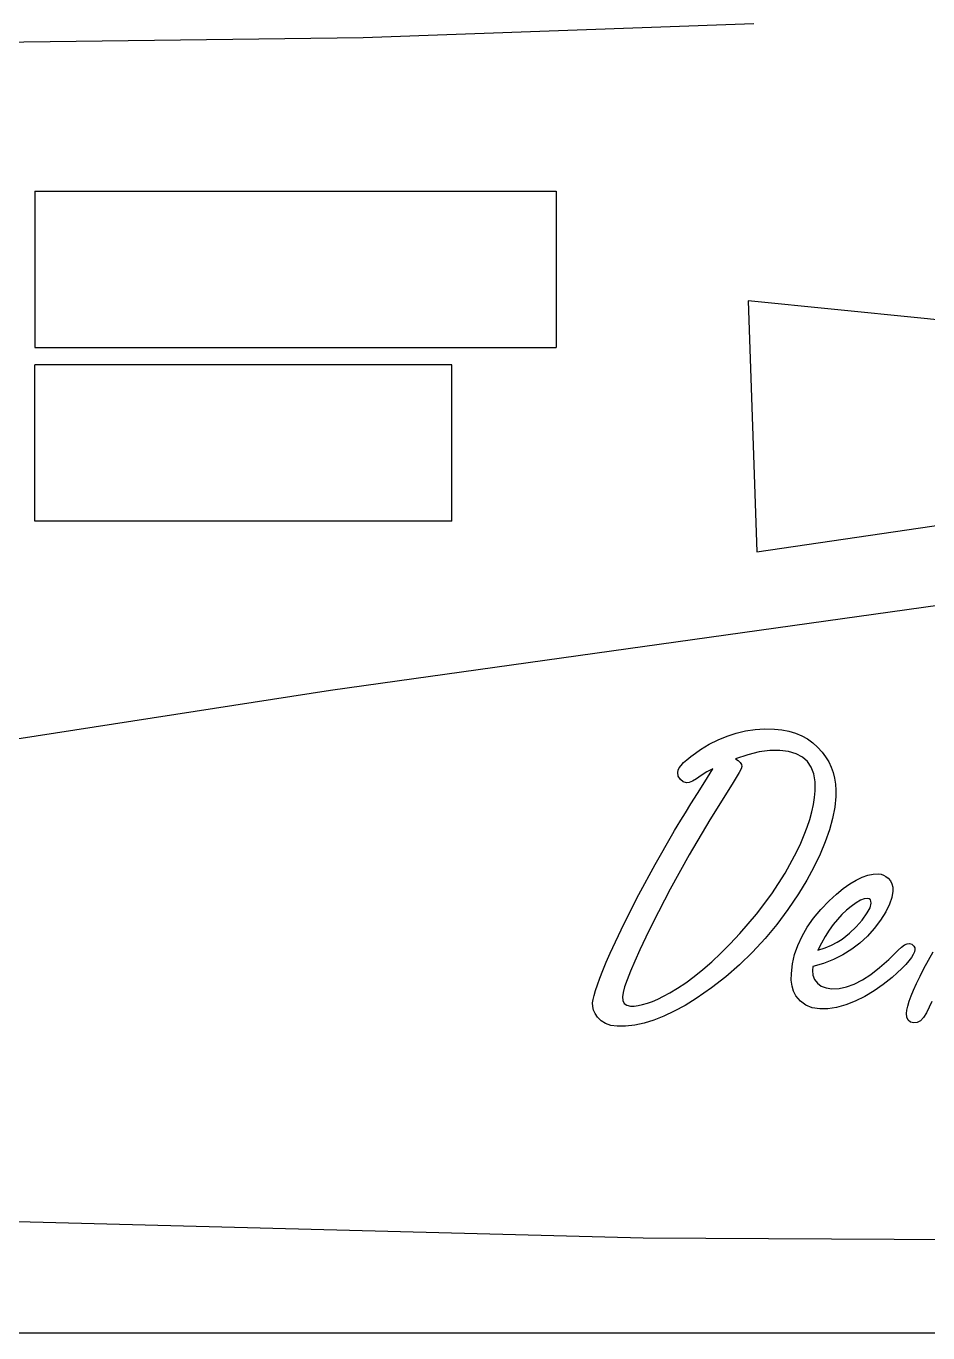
# Model space of a CAD drawing. Extents: x 0 to 1200, y 0 to 400.
# Drawn here: x 375 to 548, y -0.1 to 250.7 of the extents above; entities that cross this region are included whole.
import ezdxf

# ---------------------------------------------------------------- set-up
doc = ezdxf.new("R2010")
doc.units = 0
doc.header["$MEASUREMENT"] = 0
doc.layers.add('SLD-0', color=179, linetype='Continuous')

msp = doc.modelspace()

# ---------------------------------------------------------------- linework, layer by layer
at = {"layer": 'SLD-0', "color": 179, "linetype": 'Continuous'}
for p, q in [((439.634719, 248.497099), (514.618023, 251.192433)), ((364.609651, 247.547389), (439.634719, 248.497099)), ((376.661328, 218.991949), (476.661328, 218.991949)), ((376.661328, 218.991949), (376.661328, 188.991949)), ((476.661328, 218.991949), (476.661328, 188.991949)), ((513.498883, 197.943084), (515.178664, 149.840447)), ((546.650993, 194.665417), (513.498883, 197.943084)), ((579.796098, 191.317666), (546.650993, 194.665417)), ((376.661328, 188.991949), (476.661328, 188.991949)), ((456.661328, 185.710215), (376.661328, 185.710215)), ((376.661328, 155.710215), (376.661328, 185.710215)), ((456.661328, 155.710215), (456.661328, 185.710215)), ((515.178579, 149.840447), (598.86209, 162.021052)), ((456.661328, 155.710215), (376.661328, 155.710215)), ((433.404915, 123.248859), (573.846002, 142.908124)), ((293.257444, 101.589082), (433.404915, 123.248859)), ((511.220508, 115.031512), (513.014057, 115.445408)), ((513.014057, 115.445408), (514.832691, 115.708796)), ((514.832691, 115.708796), (516.676409, 115.821677)), ((516.676409, 115.821677), (518.557754, 115.78405)), ((518.557754, 115.78405), (519.987576, 115.633543)), ((519.987576, 115.633543), (521.329602, 115.382697)), ((521.329602, 115.382697), (522.596375, 115.006428)), ((504.384954, 111.883395), (506.05308, 112.899321)), ((506.05308, 112.899321), (507.746291, 113.76474)), ((507.746291, 113.76474), (509.464586, 114.467109)), ((509.464586, 114.467109), (511.220508, 115.031512)), ((522.596375, 115.006428), (523.787893, 114.504735)), ((523.787893, 114.504735), (524.879074, 113.902705)), ((524.879074, 113.902705), (525.895, 113.175252)), ((525.895, 113.175252), (526.835672, 112.334917)), ((501.751071, 109.926796), (502.503609, 110.541368)), ((502.503609, 110.541368), (503.38157, 111.193568)), ((503.38157, 111.193568), (504.384954, 111.883395)), ((513.427953, 110.880011), (511.07, 110.102388)), ((515.64794, 111.406787), (513.427953, 110.880011)), ((517.692335, 111.670176), (515.64794, 111.406787)), ((519.598765, 111.69526), (517.692335, 111.670176)), ((521.279433, 111.482041), (519.598765, 111.69526)), ((522.721798, 111.055603), (521.279433, 111.482041)), ((523.925859, 110.415945), (522.721798, 111.055603)), ((524.891616, 109.563069), (523.925859, 110.415945)), ((526.835672, 112.334917), (527.688549, 111.381703)), ((527.688549, 111.381703), (528.365833, 110.453572)), ((528.365833, 110.453572), (528.955321, 109.487815)), ((499.995149, 107.468505), (500.082945, 107.882401)), ((500.082945, 107.882401), (500.308706, 108.333924)), ((500.308706, 108.333924), (500.659891, 108.823073)), ((500.659891, 108.823073), (501.136498, 109.362392)), ((501.136498, 109.362392), (501.751071, 109.926796)), ((505.175119, 105.649871), (506.755449, 108.170874)), ((506.75537, 108.170874), (505.601557, 107.568843)), ((511.069912, 110.102388), (511.609319, 109.738661)), ((511.609319, 109.738661), (511.998131, 109.362392)), ((512.148638, 108.195958), (511.797454, 107.481047)), ((511.998131, 109.362392), (512.21135, 108.986123)), ((512.274061, 108.609854), (512.148638, 108.195958)), ((512.21135, 108.986123), (512.274061, 108.609854)), ((525.619069, 108.496973), (524.891616, 109.563069)), ((526.108219, 107.205116), (525.619069, 108.496973)), ((528.955321, 109.487815), (529.431929, 108.484431)), ((529.431929, 108.484431), (529.82074, 107.44342)), ((500.10803, 106.778678), (499.995149, 107.468505)), ((500.521926, 106.126479), (500.10803, 106.778678)), ((501.073787, 105.687498), (500.521926, 106.126479)), ((501.700902, 105.511906), (501.073787, 105.687498)), ((502.215136, 105.574617), (501.700902, 105.511906)), ((502.842251, 105.825463), (502.215136, 105.574617)), ((503.607331, 106.251902), (502.842251, 105.825463)), ((504.497835, 106.866474), (503.607331, 106.251902)), ((503.770381, 103.404799), (505.175119, 105.649871)), ((505.601557, 107.568843), (504.497835, 106.866474)), ((511.220508, 106.490205), (510.430343, 105.210891)), ((511.797454, 107.481047), (511.220508, 106.490205)), ((526.359065, 105.70004), (526.108219, 107.205116)), ((526.371607, 103.969203), (526.359065, 105.70004)), ((529.82074, 107.44342), (530.096671, 106.35224)), ((530.096671, 106.35224), (530.272263, 105.235975)), ((502.541236, 101.435658), (503.770381, 103.404799)), ((510.430343, 105.210891), (506.153419, 98.362794)), ((526.246184, 102.652261), (526.371607, 103.969203)), ((530.334974, 102.86548), (530.121755, 100.796001)), ((530.272263, 105.235975), (530.360059, 104.069541)), ((530.360059, 104.069541), (530.334974, 102.86548)), ((501.487683, 99.742448), (502.541236, 101.435658)), ((525.73195, 99.905497), (526.032965, 101.297693)), ((526.032965, 101.297693), (526.246184, 102.652261)), ((530.121755, 100.796001), (529.707859, 98.66381)), ((499.919895, 97.183818), (500.609722, 98.325168)), ((500.609722, 98.325168), (501.487683, 99.742448)), ((506.153419, 98.362794), (502.202594, 91.652664)), ((524.841447, 96.995684), (525.330596, 98.475675)), ((525.330596, 98.475675), (525.73195, 99.905497)), ((529.707859, 98.66381), (529.093287, 96.443822)), ((495.655513, 89.83403), (499.041934, 95.728911)), ((499.041934, 95.728911), (499.393118, 96.318399)), ((499.393118, 96.318399), (499.919895, 97.183818)), ((523.599759, 93.92282), (524.264501, 95.478065)), ((524.264501, 95.478065), (524.841447, 96.995684)), ((529.093287, 96.443822), (528.303122, 94.148581)), ((522.834679, 92.317405), (523.599759, 93.92282)), ((528.303122, 94.148581), (527.299738, 91.778087)), ((502.202594, 91.652664), (498.565327, 85.067956)), ((520.589607, 88.165904), (522.834679, 92.317405)), ((527.299738, 91.778087), (526.120761, 89.332338)), ((492.519938, 84.052029), (495.655513, 89.83403)), ((518.030977, 84.152368), (520.589607, 88.165904)), ((526.120761, 89.332338), (524.741108, 86.798793)), ((535.3557, 87.390097), (536.459423, 87.766366)), ((536.459423, 87.766366), (537.512976, 87.979586)), ((537.512976, 87.979586), (538.503818, 88.00467)), ((538.503818, 88.00467), (539.018052, 87.929416)), ((539.018052, 87.929416), (539.494659, 87.766366)), ((539.494659, 87.766366), (539.93364, 87.528063)), ((524.741108, 86.798793), (523.160778, 84.202537)), ((531.743518, 85.182652), (532.997748, 86.09824)), ((532.997748, 86.09824), (534.214351, 86.825694)), ((534.214351, 86.825694), (535.3557, 87.390097)), ((539.93364, 87.528063), (540.347536, 87.189421)), ((540.347536, 87.189421), (540.786516, 86.662644)), ((540.786516, 86.662644), (541.074989, 86.085698)), ((541.074989, 86.085698), (541.238039, 85.433499)), ((541.238039, 85.433499), (541.263124, 84.718587)), ((489.660293, 78.370367), (492.519938, 84.052029)), ((498.565327, 85.067956), (495.254159, 78.621213)), ((515.133706, 80.276797), (518.030977, 84.152368)), ((523.160778, 84.202537), (521.15401, 81.192385)), ((527.466593, 81.169116), (529.072008, 82.837242)), ((529.072008, 82.837242), (530.439118, 84.104015)), ((530.439118, 84.104015), (531.743518, 85.182652)), ((535.067227, 82.937581), (534.214351, 82.460973)), ((535.782138, 83.213511), (535.067227, 82.937581)), ((536.371627, 83.288765), (535.782138, 83.213511)), ((536.710269, 83.213511), (536.371627, 83.288765)), ((536.948572, 83.037919), (536.710269, 83.213511)), ((537.073995, 82.761988), (536.948572, 83.037919)), ((537.09908, 82.373177), (537.073995, 82.761988)), ((541.062447, 83.501984), (540.610924, 82.1725)), ((541.263124, 84.718587), (541.062447, 83.501984)), ((511.910335, 76.551733), (515.133706, 80.276797)), ((521.15401, 81.192385), (519.021819, 78.320198)), ((526.049313, 79.488448), (527.466593, 81.169116)), ((532.345548, 81.031151), (531.467587, 80.190817)), ((533.248594, 81.771147), (532.345548, 81.031151)), ((534.214351, 82.460973), (533.248594, 81.771147)), ((535.380785, 79.149806), (536.371627, 80.542001)), ((536.371627, 80.542001), (536.898403, 81.507758)), ((536.898403, 81.507758), (537.09908, 82.373177)), ((539.896013, 80.717593), (538.917714, 79.149806)), ((540.610924, 82.1725), (539.896013, 80.717593)), ((487.064037, 72.801585), (489.660293, 78.370367)), ((495.254159, 78.621213), (493.912133, 75.886991)), ((519.021819, 78.320198), (516.751663, 75.585976)), ((523.841868, 76.051858), (524.845252, 77.770153)), ((524.845252, 77.770153), (526.049313, 79.488448)), ((529.812003, 78.271845), (529.034381, 77.180665)), ((530.627253, 79.275229), (529.812003, 78.271845)), ((531.467587, 80.190817), (530.627253, 79.275229)), ((532.960121, 76.616261), (534.239435, 77.845407)), ((534.239435, 77.845407), (535.380785, 79.149806)), ((538.917714, 79.149806), (537.713653, 77.531849)), ((493.912133, 75.886991), (492.745699, 73.428701)), ((510.066616, 74.595134), (511.910335, 76.551733)), ((516.751663, 75.585976), (514.368626, 73.002262)), ((523.026619, 74.295935), (523.841868, 76.051858)), ((528.294385, 76.001688), (527.579474, 74.734916)), ((529.034381, 77.180665), (528.294385, 76.001688)), ((530.602168, 74.897966), (531.530298, 75.474912)), ((531.530298, 75.474912), (532.960121, 76.616261)), ((536.396711, 76.0644), (534.954347, 74.734916)), ((537.713653, 77.531849), (536.396711, 76.0644)), ((486.298956, 71.045663), (487.064037, 72.801585)), ((492.745699, 73.428701), (491.742315, 71.24634)), ((506.529688, 71.146002), (508.273067, 72.801585)), ((508.273067, 72.801585), (510.066616, 74.595134)), ((514.368626, 73.002262), (511.860165, 70.569056)), ((522.412046, 72.527471), (523.026619, 74.295935)), ((526.889581, 73.380347), (528.281843, 73.844413)), ((527.579474, 74.734916), (526.889647, 73.380347)), ((528.281843, 73.844413), (529.510988, 74.346105)), ((529.510988, 74.346105), (530.602168, 74.897966)), ((533.386559, 73.543397), (531.693348, 72.502386)), ((534.954347, 74.734916), (533.386559, 73.543397)), ((540.485501, 71.574256), (542.316677, 73.380347)), ((542.316677, 73.380347), (542.943792, 73.957293)), ((542.943792, 73.957293), (543.508196, 74.371189)), ((543.508196, 74.371189), (544.009888, 74.596951)), ((544.009888, 74.596951), (544.461411, 74.659662)), ((544.461411, 74.659662), (544.900391, 74.521697)), ((544.900391, 74.521697), (545.289202, 74.145428)), ((545.414625, 73.041705), (545.188864, 72.540013)), ((545.289202, 74.145428), (545.464795, 73.806786)), ((545.502422, 73.493228), (545.414625, 73.041705)), ((545.464795, 73.806786), (545.502422, 73.493228)), ((547.240559, 69.862068), (548.983939, 73.072897)), ((485.634215, 69.440249), (486.298956, 71.045663)), ((491.742315, 71.24634), (490.927065, 69.33991)), ((504.823935, 69.653468), (506.529688, 71.146002)), ((511.860165, 70.569056), (509.226282, 68.273815)), ((521.797473, 68.915288), (522.010692, 70.733922)), ((522.010692, 70.733922), (522.412046, 72.527471)), ((525.898713, 70.219688), (525.861179, 69.442065)), ((527.955743, 70.83426), (525.898805, 70.219688)), ((529.887257, 71.599341), (527.955743, 70.83426)), ((531.693348, 72.502386), (529.887257, 71.599341)), ((538.729579, 70.031553), (540.485501, 71.574256)), ((543.746499, 70.633584), (542.993961, 69.868503)), ((544.361072, 71.335952), (543.746499, 70.633584)), ((544.83768, 71.963068), (544.361072, 71.335952)), ((545.188864, 72.540013), (544.83768, 71.963068)), ((484.593204, 66.731112), (485.057269, 68.010427)), ((485.057269, 68.010427), (485.634215, 69.440249)), ((490.927065, 69.33991), (490.274866, 67.696869)), ((501.550394, 67.107381), (503.168351, 68.2989)), ((503.168351, 68.2989), (504.823935, 69.653468)), ((509.226282, 68.273815), (506.454434, 66.129081)), ((521.784931, 67.635974), (521.797473, 68.915288)), ((525.861179, 69.442065), (525.92389, 68.551562)), ((525.92389, 68.551562), (526.224905, 67.773939)), ((526.224905, 67.773939), (526.789309, 67.046486)), ((535.418412, 67.673601), (537.036369, 68.727154)), ((537.036369, 68.727154), (538.729579, 70.031553)), ((541.112616, 68.150208), (539.406863, 66.770555)), ((542.116, 69.040711), (541.112616, 68.150208)), ((542.993961, 69.868503), (542.116, 69.040711)), ((545.810737, 66.989881), (546.475479, 68.369534)), ((546.475479, 68.369534), (547.240559, 69.862068)), ((483.941004, 64.686717), (484.216935, 65.627389)), ((484.216935, 65.627389), (484.593204, 66.731112)), ((489.509785, 65.25112), (489.384362, 64.448413)), ((489.810801, 66.342301), (489.509785, 65.25112)), ((490.274866, 67.696869), (489.810801, 66.342301)), ((498.464988, 65.163324), (499.982607, 66.053828)), ((499.982607, 66.053828), (501.550394, 67.107381)), ((506.454434, 66.129081), (503.569705, 64.122313)), ((521.935438, 66.494624), (521.784931, 67.635974)), ((522.223911, 65.49124), (521.935438, 66.494624)), ((522.662892, 64.613279), (522.223911, 65.49124)), ((526.789309, 67.046486), (527.541847, 66.494624)), ((527.541847, 66.494624), (528.469977, 66.14344)), ((528.469977, 66.14344), (529.586242, 65.98039)), ((529.586242, 65.98039), (530.94081, 66.030559)), ((530.94081, 66.030559), (532.370633, 66.331574)), ((532.370633, 66.331574), (533.863166, 66.870893)), ((533.863166, 66.870893), (535.418412, 67.673601)), ((537.663484, 65.553952), (535.869935, 64.487856)), ((539.406863, 66.770555), (537.663484, 65.553952)), ((544.769726, 64.581759), (545.246333, 65.723108)), ((545.246333, 65.723108), (545.810737, 66.989881)), ((483.677616, 63.281979), (483.752869, 63.896552)), ((483.7027, 62.57961), (483.677616, 63.281979)), ((483.752869, 63.896552), (483.941004, 64.686717)), ((489.384362, 64.448413), (489.447074, 63.695875)), ((489.447074, 63.695875), (489.723005, 63.144014)), ((489.723005, 63.144014), (490.212154, 62.792829)), ((490.212154, 62.792829), (490.914523, 62.642322)), ((491.629434, 62.642322), (492.419599, 62.74266)), ((492.419599, 62.74266), (493.259933, 62.918252)), ((493.259933, 62.918252), (494.175521, 63.194183)), ((494.175521, 63.194183), (495.153821, 63.545368)), ((495.153821, 63.545368), (496.194832, 63.99689)), ((496.194832, 63.99689), (497.298554, 64.536209)), ((497.298554, 64.536209), (498.464988, 65.163324)), ((501.424971, 62.780287), (499.342949, 61.638938)), ((503.569705, 64.122313), (501.424971, 62.780287)), ((523.528311, 63.572268), (522.662892, 64.613279)), ((524.569322, 62.807188), (523.528311, 63.572268)), ((525.811009, 62.318038), (524.569322, 62.807188)), ((532.220125, 62.857357), (530.489288, 62.368207)), ((534.038759, 63.572268), (532.220125, 62.857357)), ((535.869935, 64.487856), (534.038759, 63.572268)), ((544.117526, 62.650245), (544.393457, 63.565833)), ((544.393457, 63.565833), (544.769726, 64.581759)), ((548.77072, 63.55329), (547.692082, 61.333303)), ((483.86575, 61.877242), (483.7027, 62.57961)), ((484.154223, 61.199957), (483.86575, 61.877242)), ((484.580661, 60.522673), (484.154223, 61.199957)), ((485.28303, 59.820304), (484.580661, 60.522673)), ((490.914523, 62.642322), (491.629434, 62.642322)), ((497.336181, 60.685723), (495.404667, 59.920643)), ((499.342949, 61.638938), (497.336181, 60.685723)), ((527.240832, 62.092277), (525.811009, 62.318038)), ((528.821162, 62.117361), (527.240832, 62.092277)), ((530.489288, 62.368207), (528.821162, 62.117361)), ((543.854138, 61.195338), (543.941934, 61.86008)), ((543.929392, 60.530596), (543.854138, 61.195338)), ((544.230407, 59.966192), (543.929392, 60.530596)), ((543.941934, 61.86008), (544.117526, 62.650245)), ((547.177848, 60.455342), (546.600902, 59.840769)), ((547.692082, 61.333303), (547.177848, 60.455342)), ((486.135907, 59.293528), (485.28303, 59.820304)), ((487.164375, 58.942343), (486.135907, 59.293528)), ((488.355894, 58.766751), (487.164375, 58.942343)), ((490.011477, 58.766751), (488.355894, 58.766751)), ((491.742315, 58.954885), (490.011477, 58.766751)), ((493.535864, 59.343697), (491.742315, 58.954885)), ((495.404667, 59.920643), (493.535864, 59.343697)), ((544.68193, 59.564839), (544.230407, 59.966192)), ((545.271418, 59.401789), (544.68193, 59.564839)), ((545.961245, 59.489585), (545.271418, 59.401789)), ((546.600902, 59.840769), (545.961245, 59.489585)), ((493.366115, 18.125964), (373.356093, 21.256269)), ((613.414628, 17.493817), (493.366115, 18.125964)), ((-0.035, -0.063335), (1199.965, -0.063335))]:
    msp.add_line(p, q, dxfattribs=at)

doc.saveas('drawing.dxf')
